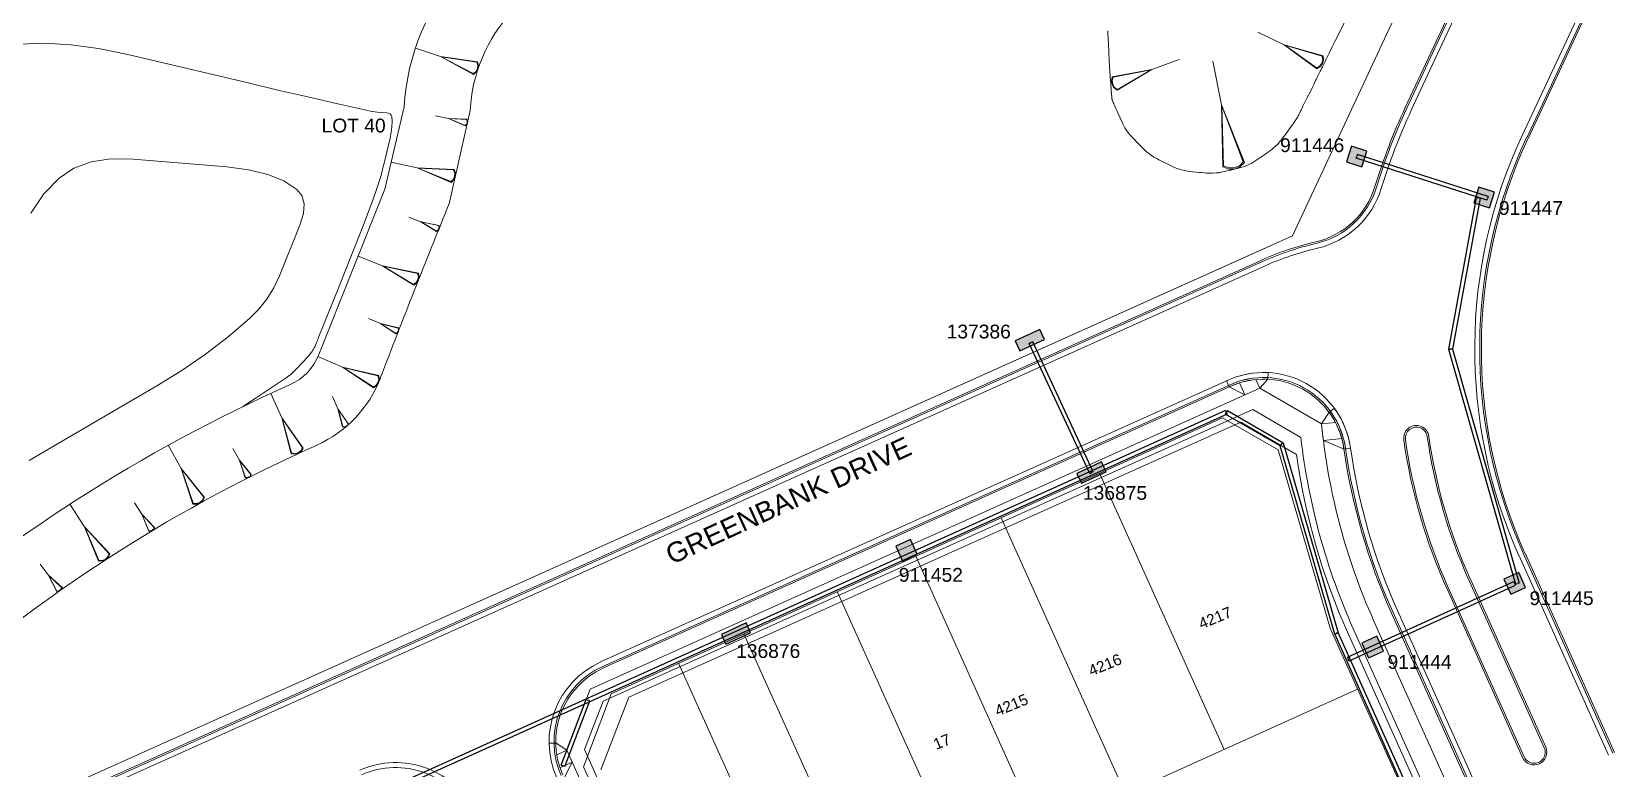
# Model space of a CAD drawing. Header units: metres. Extents: x 305195 to 309187, y 6261447 to 6263623.
# Drawn here: x 305525 to 305668.2, y 6262812.8 to 6262879.7 of the extents above; entities that cross this region are included whole.
import ezdxf
from ezdxf.enums import TextEntityAlignment as Align

# ---------------------------------------------------------------- set-up
doc = ezdxf.new("R2010")
doc.units = ezdxf.units.M
doc.layers.get('0').update_dxf_attribs({"color": 6})
for name, color, linetype in [('AREA41_NEW', 7, 'Continuous'), ('Duct_SP_EXT', 7, 'Continuous'), ('st_new', 9, 'Continuous'), ('SupportsUG_SP_LV_EXT', 7, 'Continuous'), ('SupportsUG_SP_LV_SL_EXT', 7, 'Continuous')]:
    doc.layers.add(name, color=color, linetype=linetype)
for name, color, linetype, lineweight in [('Cadastre Developer_SP_EXT', 9, 'Continuous', 5), ('Cadastre Land Parcels_SP_EXT', 9, 'Continuous', 5), ('Cadastre Roads_SP_EXT', 9, 'Continuous', 5)]:
    doc.layers.add(name, color=color, linetype=linetype, lineweight=lineweight)
doc.styles.add('COLUMN_LABEL', font='arial.ttf')
doc.styles.add('iecARIAL', font='arial.ttf', dxfattribs={"height": 2})
doc.styles.add('POLE_LABEL', font='arial.ttf')
doc.styles.get("Standard").update_dxf_attribs({"font": 'arial.ttf'})

# ---------------------------------------------------------------- blocks, each defined once
blk = doc.blocks.new('PILLAR_EXT')
blk.add_hatch(color=256).paths.add_polyline_path([(-2.475, 0.99), (-2.475, -0.99), (2.475, -0.99), (2.475, 0.99)])
blk.add_lwpolyline([(-2.475, -0.99), (2.475, -0.99), (2.475, 0.99), (-2.475, 0.99)], close=True)
at = {"style": 'iecARIAL', "flags": 8}
blk.add_attdef('ASSET_NUM', (1.5, 3.5), '', height=2.5, dxfattribs=at)
for tag, p, flags in [('OWNED_BY', (0, -0.2), 9), ('STATE', (0, -0.4), 9), ('SUPPORT_TYPE', (0, -0.6), 9), ('STREETNAME', (0, -1.8), 9), ('SUBURB', (0, -2), 1), ('USAGE', (0, -0.8), 9), ('LEGEND', (0, -1), 9), ('LOCATION', (0, -1.2), 9), ('NOTES', (0, -1.4), 9), ('PARENT', (0, -1.6), 9)]:
    blk.add_attdef(tag, p, '', height=0.2, dxfattribs=dict(flags=flags))
blk = doc.blocks.new('COLUMN_EXT')
blk.add_hatch(color=256).paths.add_polyline_path([(-1.49, 1.48), (-1.49, -1.49), (1.48, -1.49), (1.48, 1.48)])
blk.add_lwpolyline([(-1.49, -1.49), (1.48, -1.49), (1.48, 1.48), (-1.49, 1.48)], close=True)
for tag, height, style, flags, p in [('ASSET_NUM', 2.5, 'COLUMN_LABEL', 8, (2, 2)), ('STRUCTURE_PLANT_NUMBER', 0.2, 'POLE_LABEL', 9, (1.81, 0.03)), ('STREET_CODE', 0.2, 'COLUMN_LABEL', 9, (1.81, -0.2))]:
    blk.add_attdef(tag, text='', height=height, dxfattribs=dict(style=style, flags=flags)).set_placement(p, align=Align.MIDDLE_LEFT)
at = {"flags": 1}
blk.add_attdef('Z', (1.81, -2.35), '', height=0.2, dxfattribs=at)
at = {"flags": 9}
for tag, p in [('COLUMN_TYPE', (1.81, -0.4)), ('OWNED_BY', (1.81, -0.6)), ('STATE', (1.81, -0.8)), ('USAGE', (1.81, -1)), ('STREETNAME', (1.81, -1.6)), ('SUBURB', (1.81, -1.8)), ('LEGEND', (1.81, -1.2)), ('LOCATION', (1.81, -1.4)), ('NOTES', (1.81, -2))]:
    blk.add_attdef(tag, text='', height=0.2, dxfattribs=at).set_placement(p, align=Align.MIDDLE_LEFT)
blk = doc.blocks.new('AREA41_NEW')
at = {"layer": 'AREA41_NEW', "color": 251, "linetype": 'Continuous', "lineweight": 0}
for p, q in [((250563, -341052), (441829, -341052)), ((441829, -341052), (446829, -346052)), ((446829, -346052), (446829, -407009)), ((418329, -352792), (446829, -352792)), ((446829, -359292), (418329, -359292)), ((446829, -368607), (418329, -368607)), ((419329, -408052), (419329, -374597)), ((419329, -376422), (446829, -376422)), ((419329, -384922), (446829, -384922)), ((419329, -394737), (446829, -394737)), ((425401, -408052), (250563, -408052)), ((425401, -408052), (442089, -410419)), ((446829, -407009), (442089, -410419))]:
    blk.add_line(p, q, dxfattribs=at)
blk = doc.blocks.new('ST4_NEW')
at = {"layer": 'st_new', "color": 251, "lineweight": 0}
for p, q in [((223.34, 465.38), (263.06, 550.47)), ((233.58, 477.04), (266.31, 547.15)), ((233.72, 476.98), (266.44, 547.09)), ((234.12, 476.79), (266.85, 546.89)), ((276.49, 543.67), (244.2, 474.49)), ((276.9, 543.48), (244.61, 474.3)), ((277.03, 543.41), (244.74, 474.24)), ((228.52, 485.73, -999), (227.48, 483.61, -999)), ((107.65, 482.8), (109.93, 482.87)), ((109.93, 482.87), (112.34, 482.73)), ((206.57, 483.69, -999), (206.55, 483.99, -999)), ((206.58, 483.38, -999), (206.57, 483.69, -999)), ((206.64, 482.15, -999), (206.58, 483.38, -999)), ((227.21, 483.08, -999), (226.95, 482.56, -999)), ((227.48, 483.61, -999), (227.21, 483.08, -999)), ((112.34, 482.73), (114.88, 482.39)), ((114.88, 482.39), (117.53, 481.85)), ((117.53, 481.85), (128.45, 479.27)), ((206.65, 481.85, -999), (206.64, 482.15, -999)), ((206.67, 481.54, -999), (206.65, 481.85, -999)), ((206.68, 481.24, -999), (206.67, 481.54, -999)), ((226.36, 481.36, -999), (226.33, 481.29, -999)), ((226.4, 481.43, -999), (226.36, 481.36, -999)), ((226.43, 481.5, -999), (226.4, 481.43, -999)), ((226.69, 482.03, -999), (226.43, 481.5, -999)), ((226.95, 482.56, -999), (226.69, 482.03, -999)), ((206.7, 480.93, -999), (206.68, 481.24, -999)), ((206.7, 480.89, -999), (206.7, 480.93, -999)), ((206.7, 480.85, -999), (206.7, 480.89, -999)), ((206.71, 480.8, -999), (206.7, 480.85, -999)), ((206.71, 480.76, -999), (206.71, 480.8, -999)), ((206.72, 480.59, -999), (206.71, 480.76, -999)), ((206.72, 480.55, -999), (206.72, 480.59, -999)), ((206.73, 480.5, -999), (206.72, 480.55, -999)), ((206.73, 480.46, -999), (206.73, 480.5, -999)), ((206.73, 480.42, -999), (206.73, 480.46, -999)), ((206.75, 480.2, -999), (206.73, 480.42, -999)), ((206.76, 479.99, -999), (206.75, 480.2, -999)), ((206.78, 479.77, -999), (206.76, 479.99, -999)), ((225.8, 480.22, -999), (225.59, 479.8, -999)), ((225.86, 480.33, -999), (225.8, 480.22, -999)), ((225.91, 480.44, -999), (225.86, 480.33, -999)), ((225.96, 480.54, -999), (225.91, 480.44, -999)), ((226.01, 480.65, -999), (225.96, 480.54, -999)), ((226.05, 480.72, -999), (226.01, 480.65, -999)), ((226.08, 480.79, -999), (226.05, 480.72, -999)), ((226.12, 480.86, -999), (226.08, 480.79, -999)), ((226.15, 480.93, -999), (226.12, 480.86, -999)), ((226.29, 481.22, -999), (226.15, 480.93, -999)), ((226.33, 481.29, -999), (226.29, 481.22, -999)), ((128.45, 479.27), (131.17, 478.63)), ((131.17, 478.63), (133.89, 478)), ((206.79, 479.55, -999), (206.78, 479.77, -999)), ((206.85, 478.69, -999), (206.79, 479.55, -999)), ((206.87, 478.47, -999), (206.85, 478.69, -999)), ((225.02, 478.63, -999), (224.65, 477.9, -999)), ((225.11, 478.82, -999), (225.02, 478.63, -999)), ((225.2, 479, -999), (225.11, 478.82, -999)), ((225.29, 479.19, -999), (225.2, 479, -999)), ((225.38, 479.37, -999), (225.29, 479.19, -999)), ((225.44, 479.48, -999), (225.38, 479.37, -999)), ((225.49, 479.58, -999), (225.44, 479.48, -999)), ((225.54, 479.69, -999), (225.49, 479.58, -999)), ((225.59, 479.8, -999), (225.54, 479.69, -999)), ((133.89, 478), (136.61, 477.38)), ((136.61, 477.38), (139.34, 476.76)), ((142.64, 477.11), (140.88, 469.62)), ((206.88, 478.26, -999), (206.87, 478.47, -999)), ((206.91, 478.04, -999), (206.88, 478.26, -999)), ((206.93, 477.83, -999), (206.91, 478.04, -999)), ((206.94, 477.79, -999), (206.93, 477.83, -999)), ((206.95, 477.75, -999), (206.94, 477.79, -999)), ((206.96, 477.71, -999), (206.95, 477.75, -999)), ((206.98, 477.67, -999), (206.96, 477.71, -999)), ((207.04, 477.51, -999), (206.98, 477.67, -999)), ((207.06, 477.47, -999), (207.04, 477.51, -999)), ((207.08, 477.43, -999), (207.06, 477.47, -999)), ((207.1, 477.39, -999), (207.08, 477.43, -999)), ((207.11, 477.35, -999), (207.1, 477.39, -999)), ((207.2, 477.15, -999), (207.11, 477.35, -999)), ((207.29, 476.95, -999), (207.2, 477.15, -999)), ((224.24, 477.06, -999), (224.2, 476.97, -999)), ((224.29, 477.16, -999), (224.24, 477.06, -999)), ((224.38, 477.34, -999), (224.29, 477.16, -999)), ((224.47, 477.53, -999), (224.38, 477.34, -999)), ((224.56, 477.71, -999), (224.47, 477.53, -999)), ((224.65, 477.9, -999), (224.56, 477.71, -999)), ((139.34, 476.76), (139.55, 476.72)), ((139.55, 476.72), (139.76, 476.68)), ((139.76, 476.68), (139.97, 476.66)), ((139.97, 476.66), (140.18, 476.63)), ((140.18, 476.63), (141.03, 476.56)), ((141.03, 476.56), (141.22, 476.53)), ((141.22, 476.53), (141.36, 476.46)), ((141.36, 476.46), (141.45, 476.35)), ((141.45, 476.35), (141.5, 476.21)), ((141.5, 476.21), (141.53, 475.77)), ((141.53, 475.77), (141.52, 475.3)), ((146.73, 468.31), (148.63, 476.78)), ((207.38, 476.76, -999), (207.29, 476.95, -999)), ((207.46, 476.56, -999), (207.38, 476.76, -999)), ((207.82, 475.76, -999), (207.46, 476.56, -999)), ((207.91, 475.57, -999), (207.82, 475.76, -999)), ((223.46, 475.65, -999), (223.33, 475.47, -999)), ((223.58, 475.83, -999), (223.46, 475.65, -999)), ((223.7, 476.01, -999), (223.58, 475.83, -999)), ((223.75, 476.1, -999), (223.7, 476.01, -999)), ((223.81, 476.19, -999), (223.75, 476.1, -999)), ((223.86, 476.29, -999), (223.81, 476.19, -999)), ((223.91, 476.38, -999), (223.86, 476.29, -999)), ((224.1, 476.77, -999), (223.91, 476.38, -999)), ((224.15, 476.87, -999), (224.1, 476.77, -999)), ((224.2, 476.97, -999), (224.15, 476.87, -999)), ((141.35, 474.25), (140.82, 471.99)), ((141.46, 474.79), (141.35, 474.25)), ((141.52, 475.3), (141.46, 474.79)), ((208.01, 475.38, -999), (207.91, 475.57, -999)), ((208.11, 475.19, -999), (208.01, 475.38, -999)), ((208.23, 475.01, -999), (208.11, 475.19, -999)), ((208.35, 474.84, -999), (208.23, 475.01, -999)), ((208.48, 474.67, -999), (208.35, 474.84, -999)), ((208.62, 474.51, -999), (208.48, 474.67, -999)), ((208.77, 474.35, -999), (208.62, 474.51, -999)), ((209.37, 473.72, -999), (208.77, 474.35, -999)), ((222.43, 474.25, -999), (222.3, 474.08, -999)), ((222.56, 474.42, -999), (222.43, 474.25, -999)), ((222.69, 474.6, -999), (222.56, 474.42, -999)), ((223.2, 475.3, -999), (222.69, 474.6, -999)), ((223.33, 475.47, -999), (223.2, 475.3, -999)), ((209.52, 473.57, -999), (209.37, 473.72, -999)), ((209.67, 473.41, -999), (209.52, 473.57, -999)), ((209.83, 473.26, -999), (209.67, 473.41, -999)), ((209.98, 473.11, -999), (209.83, 473.26, -999)), ((210.05, 473.05, -999), (209.98, 473.11, -999)), ((210.11, 473, -999), (210.05, 473.05, -999)), ((210.18, 472.94, -999), (210.11, 473, -999)), ((210.25, 472.89, -999), (210.18, 472.94, -999)), ((210.53, 472.69, -999), (210.25, 472.89, -999)), ((220.9, 472.83, -999), (220.72, 472.71, -999)), ((221.07, 472.95, -999), (220.9, 472.83, -999)), ((221.25, 473.08, -999), (221.07, 472.95, -999)), ((221.42, 473.21, -999), (221.25, 473.08, -999)), ((221.49, 473.26, -999), (221.42, 473.21, -999)), ((221.56, 473.31, -999), (221.49, 473.26, -999)), ((221.62, 473.37, -999), (221.56, 473.31, -999)), ((221.68, 473.43, -999), (221.62, 473.37, -999)), ((221.93, 473.66, -999), (221.68, 473.43, -999)), ((221.99, 473.72, -999), (221.93, 473.66, -999)), ((222.05, 473.78, -999), (221.99, 473.72, -999)), ((222.11, 473.85, -999), (222.05, 473.78, -999)), ((222.16, 473.91, -999), (222.11, 473.85, -999)), ((222.3, 474.08, -999), (222.16, 473.91, -999)), ((112.64, 471.52, -999), (111.29, 470.62, -999)), ((114.21, 472.11, -999), (112.64, 471.52, -999)), ((116, 472.39, -999), (114.21, 472.11, -999)), ((118.01, 472.36, -999), (116, 472.39, -999)), ((126.53, 471.65, -999), (118.01, 472.36, -999)), ((128.52, 471.39, -999), (126.53, 471.65, -999)), ((130.24, 470.96, -999), (128.52, 471.39, -999)), ((140.68, 471.44), (140.53, 470.88)), ((140.82, 471.99), (140.68, 471.44)), ((210.6, 472.64, -999), (210.53, 472.69, -999)), ((210.67, 472.59, -999), (210.6, 472.64, -999)), ((210.74, 472.54, -999), (210.67, 472.59, -999)), ((210.81, 472.5, -999), (210.74, 472.54, -999)), ((211, 472.4, -999), (210.81, 472.5, -999)), ((211.2, 472.29, -999), (211, 472.4, -999)), ((211.39, 472.2, -999), (211.2, 472.29, -999)), ((211.58, 472.1, -999), (211.39, 472.2, -999)), ((212.36, 471.72, -999), (211.58, 472.1, -999)), ((212.56, 471.63, -999), (212.36, 471.72, -999)), ((212.76, 471.54, -999), (212.56, 471.63, -999)), ((212.96, 471.47, -999), (212.76, 471.54, -999)), ((213.16, 471.41, -999), (212.96, 471.47, -999)), ((213.37, 471.35, -999), (213.16, 471.41, -999)), ((213.57, 471.31, -999), (213.37, 471.35, -999)), ((217.59, 471.33, -999), (217.38, 471.28, -999)), ((218.43, 471.54, -999), (217.59, 471.33, -999)), ((218.64, 471.59, -999), (218.43, 471.54, -999)), ((218.85, 471.66, -999), (218.64, 471.59, -999)), ((219.05, 471.73, -999), (218.85, 471.66, -999)), ((219.24, 471.81, -999), (219.05, 471.73, -999)), ((219.44, 471.9, -999), (219.24, 471.81, -999)), ((219.63, 472, -999), (219.44, 471.9, -999)), ((219.81, 472.11, -999), (219.63, 472, -999)), ((220, 472.22, -999), (219.81, 472.11, -999)), ((220.72, 472.71, -999), (220, 472.22, -999)), ((111.29, 470.62, -999), (109.9, 469.19, -999)), ((131.69, 470.37, -999), (130.24, 470.96, -999)), ((132.87, 469.61, -999), (131.69, 470.37, -999)), ((140.36, 470.33), (140.18, 469.78)), ((140.53, 470.88), (140.36, 470.33)), ((213.79, 471.27, -999), (213.57, 471.31, -999)), ((214, 471.24, -999), (213.79, 471.27, -999)), ((214.86, 471.15, -999), (214, 471.24, -999)), ((215.08, 471.13, -999), (214.86, 471.15, -999)), ((215.3, 471.11, -999), (215.08, 471.13, -999)), ((215.51, 471.09, -999), (215.3, 471.11, -999)), ((215.73, 471.08, -999), (215.51, 471.09, -999)), ((215.81, 471.07, -999), (215.73, 471.08, -999)), ((215.9, 471.07, -999), (215.81, 471.07, -999)), ((215.98, 471.07, -999), (215.9, 471.07, -999)), ((216.07, 471.08, -999), (215.98, 471.07, -999)), ((216.41, 471.1, -999), (216.07, 471.08, -999)), ((216.49, 471.11, -999), (216.41, 471.1, -999)), ((216.58, 471.12, -999), (216.49, 471.11, -999)), ((216.66, 471.13, -999), (216.58, 471.12, -999)), ((216.75, 471.14, -999), (216.66, 471.13, -999)), ((216.96, 471.19, -999), (216.75, 471.14, -999)), ((217.17, 471.23, -999), (216.96, 471.19, -999)), ((217.38, 471.28, -999), (217.17, 471.23, -999)), ((109.9, 469.19, -999), (108.73, 467.46, -999)), ((133.35, 469.05, -999), (132.87, 469.61, -999)), ((133.55, 468.31, -999), (133.35, 469.05, -999)), ((140.88, 469.62), (134.87, 454.61)), ((139.78, 468.64), (139.36, 467.51)), ((140.18, 469.78), (139.78, 468.64)), ((133.16, 466.35, -999), (133.49, 467.42, -999)), ((133.49, 467.42, -999), (133.55, 468.31, -999)), ((139.36, 467.51), (138.93, 466.38)), ((131.3, 461.76, -999), (133.16, 466.35, -999)), ((138.93, 466.38), (138.49, 465.25)), ((220.86, 464.27), (92.72, 406.75)), ((93.64, 407.16), (223.34, 465.38)), ((138.49, 465.25), (136.69, 460.74)), ((95.35, 407), (220.54, 463.19)), ((95.41, 406.86), (220.6, 463.06)), ((95.6, 406.45), (220.78, 462.65)), ((130.78, 460.66, -999), (131.3, 461.76, -999)), ((130.16, 459.65, -999), (130.78, 460.66, -999)), ((136.69, 460.74), (136.24, 459.61)), ((128.62, 457.9, -999), (129.44, 458.73, -999)), ((129.44, 458.73, -999), (130.16, 459.65, -999)), ((135.79, 458.49), (135.33, 457.37)), ((136.24, 459.61), (135.79, 458.49)), ((126.66, 456.23, -999), (128.62, 457.9, -999)), ((135.33, 457.37), (134.88, 456.24)), ((124.59, 454.65, -999), (126.66, 456.23, -999)), ((134.7, 455.78), (134.51, 455.32)), ((134.75, 455.9), (134.7, 455.78)), ((134.79, 456.01), (134.75, 455.9)), ((134.84, 456.13), (134.79, 456.01)), ((134.88, 456.24), (134.84, 456.13)), ((122.43, 453.16, -999), (124.59, 454.65, -999)), ((133.74, 454.25), (133.55, 454.05)), ((133.93, 454.46), (133.74, 454.25)), ((134.1, 454.68), (133.93, 454.46)), ((134.27, 454.9), (134.1, 454.68)), ((134.34, 455), (134.27, 454.9)), ((134.41, 455.1), (134.34, 455)), ((134.46, 455.21), (134.41, 455.1)), ((134.51, 455.32), (134.46, 455.21)), ((120.16, 451.76, -999), (122.43, 453.16, -999)), ((132.36, 452.84), (132.15, 452.67)), ((132.57, 453.03), (132.36, 452.84)), ((132.77, 453.23), (132.57, 453.03)), ((133.55, 454.05), (132.77, 453.23)), ((221.1, 452.37), (221.13, 452.97)), ((110.85, 446.33, -999), (120.16, 451.76, -999)), ((131.92, 452.5), (129.18, 450.68)), ((132.15, 452.67), (131.92, 452.5)), ((220.37, 451.56), (159.52, 424.24)), ((160.48, 426.7), (217.48, 452.28)), ((160.68, 426.29), (217.66, 451.87)), ((160.74, 426.16), (217.72, 451.74)), ((217.33, 452.22), (217.58, 451.67)), ((217.58, 451.67), (219, 450.94)), ((219, 450.94), (218.51, 452.04)), ((220.37, 451.56), (220.02, 452.35)), ((220.37, 451.56), (221.1, 452.37)), ((225.98, 448.31), (220.37, 451.56)), ((129.18, 450.68), (127.94, 449.86)), ((219.72, 449.62), (160.7, 423.13)), ((218.64, 448.48), (163.03, 423.51)), ((223.69, 445.55), (218.64, 448.48)), ((224.1, 447.09), (219.72, 449.62)), ((225.98, 448.31), (226.66, 449.39)), ((225.98, 448.31), (227.24, 448.45)), ((226.66, 449.39), (227.14, 449.74)), ((226.14, 446.82), (227.81, 447)), ((108.56, 445, -999), (110.85, 446.33, -999)), ((226.14, 446.82), (228.02, 446.02)), ((228.02, 446.02), (228.61, 446.1)), ((243.92, 436.34), (252.04, 418.24)), ((244.33, 436.52), (252.45, 418.42)), ((244.47, 436.58), (252.59, 418.48)), ((239.31, 434.27), (246.21, 418.91)), ((239.45, 434.33), (246.34, 418.97)), ((244.24, 418.03), (237.35, 433.39)), ((244.38, 418.09), (237.49, 433.45)), ((304.89, 270.96), (232.88, 431.38)), ((301.53, 272.7), (230.74, 430.42)), ((304.34, 270.72), (232.33, 431.13)), ((304.48, 270.78), (232.47, 431.2)), ((299.96, 269.85), (228.36, 429.35)), ((300.87, 269.31), (228.91, 429.6)), ((159.52, 424.24), (157.41, 418.69)), ((160.7, 423.13), (159.03, 418.74)), ((163.03, 423.51), (160.51, 416.9)), ((156.43, 419.34), (155.8, 419.33)), ((157.41, 418.69), (156.43, 419.34)), ((157.41, 418.69), (156.5, 418.28)), ((157.9, 417.59), (157.41, 418.69)), ((157.41, 418.69), (238.11, 238.9)), ((159.03, 418.74), (238.05, 242.7)), ((246.21, 418.91), (246.21, 418.91)), ((157.9, 417.59), (156.79, 417.09)), ((157.9, 417.59), (157.17, 416.17))]:
    blk.add_line(p, q, dxfattribs=at)
at = {"layer": 'st_new', "color": 251, "lineweight": 0, "extrusion": (-0.003156, 0.001538, 0.999994)}
for p, q in [((220.2, 483.88, -999), (222.57, 482.73, -998.99)), ((222.57, 482.73, -998.99), (226.12, 481.73, -998.98)), ((225.54, 480.55, -998.98), (222.57, 482.73, -998.99)), ((222.63, 482.7, -998.99), (226.03, 481.7, -998.98)), ((225.51, 480.64, -998.98), (222.63, 482.7, -998.99)), ((226.09, 481.38, -998.98), (226.01, 481.05, -998.98)), ((226.03, 481.7, -998.98), (226.09, 481.38, -998.98)), ((226.15, 481.35, -998.98), (226.07, 481.02, -998.98)), ((226.12, 481.73, -998.98), (226.15, 481.35, -998.98)), ((225.8, 480.79, -998.98), (225.51, 480.64, -998.98)), ((225.86, 480.76, -998.98), (225.54, 480.55, -998.98)), ((226.01, 481.05, -998.98), (225.8, 480.79, -998.98)), ((226.07, 481.02, -998.98), (225.86, 480.76, -998.98))]:
    blk.add_line(p, q, dxfattribs=at)
at = {"layer": 'st_new', "color": 251, "lineweight": 0, "extrusion": (-0.003331, 0.00111, 0.999994)}
for p, q in [((143.65, 482.44), (145.95, 481.67, 0.01)), ((145.95, 481.67, 0.01), (149.31, 481.19, 0.02)), ((148.92, 480.04, 0.02), (145.95, 481.67, 0.01)), ((146.01, 481.65, 0.01), (149.23, 481.15, 0.02)), ((148.89, 480.12, 0.02), (146.01, 481.65, 0.01)), ((149.14, 480.29, 0.02), (148.89, 480.12, 0.02)), ((149.19, 480.27, 0.02), (148.92, 480.04, 0.02)), ((149.29, 480.56, 0.02), (149.14, 480.29, 0.02)), ((149.35, 480.54, 0.02), (149.19, 480.27, 0.02)), ((149.23, 481.15, 0.02), (149.33, 480.87, 0.02)), ((149.33, 480.87, 0.02), (149.29, 480.56, 0.02)), ((149.31, 481.19, 0.02), (149.38, 480.85, 0.02)), ((149.38, 480.85, 0.02), (149.35, 480.54, 0.02))]:
    blk.add_line(p, q, dxfattribs=at)
at = {"layer": 'st_new', "color": 251, "lineweight": 0, "extrusion": (0.003292, 0.001221, 0.999994)}
for p, q in [((213.03, 481.39, -999), (210.57, 480.48, -998.99)), ((206.96, 479.84, -998.98), (210.57, 480.48, -998.99)), ((207.04, 479.8, -998.98), (210.51, 480.45, -998.99)), ((210.57, 480.48, -998.99), (207.42, 478.61, -998.98)), ((210.51, 480.45, -998.99), (207.45, 478.69, -998.98)), ((206.89, 479.46, -998.98), (206.96, 479.84, -998.98)), ((206.94, 479.13, -998.98), (206.89, 479.46, -998.98)), ((207.12, 478.85, -998.98), (206.94, 479.13, -998.98)), ((206.95, 479.48, -998.98), (207.04, 479.8, -998.98)), ((207, 479.15, -998.98), (206.95, 479.48, -998.98)), ((207.18, 478.87, -998.98), (207, 479.15, -998.98)), ((207.42, 478.61, -998.98), (207.12, 478.85, -998.98)), ((207.45, 478.69, -998.98), (207.18, 478.87, -998.98))]:
    blk.add_line(p, q, dxfattribs=at)
at = {"layer": 'st_new', "color": 251, "lineweight": 0, "extrusion": (-0.000691686, 0.003442, 0.999994)}
for p, q in [((216.1, 481.25, -999), (216.9, 477.29, -998.99)), ((216.9, 477.29, -998.99), (218.98, 472.04, -998.97)), ((217, 471.64, -998.97), (216.9, 477.29, -998.99)), ((216.92, 477.19, -998.99), (218.86, 472.12, -998.97)), ((217.08, 471.76, -998.97), (216.92, 477.19, -998.99)), ((217.56, 471.45, -998.97), (217, 471.64, -998.97)), ((217.54, 471.55, -998.97), (217.08, 471.76, -998.97)), ((218.05, 471.55, -998.97), (217.54, 471.55, -998.97)), ((218.07, 471.45, -998.96), (217.56, 471.45, -998.97)), ((218.53, 471.74, -998.97), (218.05, 471.55, -998.97)), ((218.55, 471.65, -998.97), (218.07, 471.45, -998.96)), ((218.86, 472.12, -998.97), (218.53, 471.74, -998.97)), ((218.98, 472.04, -998.97), (218.55, 471.65, -998.97))]:
    blk.add_line(p, q, dxfattribs=at)
at = {"layer": 'st_new', "color": 251, "lineweight": 0, "extrusion": (-0.003426, 0.000768595, 0.999994)}
for p, q in [((145.49, 476.3), (146.66, 476.03, 0)), ((146.66, 476.03, 0), (148.33, 475.97, 0.01)), ((148.19, 475.38, 0.01), (146.66, 476.03, 0)), ((146.69, 476.03, 0), (148.29, 475.94, 0.01)), ((148.17, 475.42, 0.01), (146.69, 476.03, 0)), ((148.29, 475.94, 0.01), (148.35, 475.81, 0.01)), ((148.35, 475.65, 0.01), (148.29, 475.52, 0.01)), ((148.38, 475.65, 0.01), (148.32, 475.51, 0.01)), ((148.33, 475.97, 0.01), (148.38, 475.8, 0.01)), ((148.35, 475.81, 0.01), (148.35, 475.65, 0.01)), ((148.38, 475.8, 0.01), (148.38, 475.65, 0.01)), ((148.29, 475.52, 0.01), (148.17, 475.42, 0.01)), ((148.32, 475.51, 0.01), (148.19, 475.38, 0.01)), ((141.45, 472.08), (143.81, 471.55, 0.01)), ((143.81, 471.55, 0.01), (147.18, 471.41, 0.02)), ((146.91, 470.23, 0.02), (143.81, 471.55, 0.01)), ((143.87, 471.54, 0.01), (147.11, 471.37, 0.02)), ((146.87, 470.31, 0.02), (143.87, 471.54, 0.01)), ((147.11, 471.37, 0.02), (147.23, 471.09, 0.02)), ((147.18, 471.41, 0.02), (147.29, 471.08, 0.02)), ((147.1, 470.5, 0.02), (146.87, 470.31, 0.02)), ((147.16, 470.49, 0.02), (146.91, 470.23, 0.02)), ((147.22, 470.78, 0.02), (147.1, 470.5, 0.02)), ((147.28, 470.77, 0.02), (147.16, 470.49, 0.02)), ((147.23, 471.09, 0.02), (147.22, 470.78, 0.02)), ((147.29, 471.08, 0.02), (147.28, 470.77, 0.02))]:
    blk.add_line(p, q, dxfattribs=at)
at = {"layer": 'st_new', "color": 251, "lineweight": 0, "extrusion": (-0.003264, 0.001294, 0.999994)}
for p, q in [((143.05, 467.1), (144.16, 466.66, 0)), ((144.16, 466.66, 0), (145.8, 466.33, 0.01)), ((145.58, 465.78, 0.01), (144.16, 466.66, 0)), ((144.19, 466.65, 0), (145.76, 466.32, 0.01)), ((145.56, 465.82, 0.01), (144.19, 466.65, 0)), ((145.69, 465.9, 0.01), (145.56, 465.82, 0.01)), ((145.72, 465.88, 0.01), (145.58, 465.78, 0.01)), ((145.77, 466.02, 0.01), (145.69, 465.9, 0.01)), ((145.8, 466.01, 0.01), (145.72, 465.88, 0.01)), ((145.76, 466.32, 0.01), (145.8, 466.17, 0.01)), ((145.8, 466.17, 0.01), (145.77, 466.02, 0.01)), ((145.8, 466.33, 0.01), (145.83, 466.16, 0.01)), ((145.83, 466.16, 0.01), (145.8, 466.01, 0.01)), ((138.45, 463.55), (140.67, 462.67, 0.01)), ((140.67, 462.67, 0.01), (143.94, 462.01, 0.02)), ((143.5, 460.9, 0.02), (140.67, 462.67, 0.01)), ((140.72, 462.65, 0.01), (143.86, 461.98, 0.02)), ((143.47, 460.98, 0.02), (140.72, 462.65, 0.01)), ((143.89, 461.39, 0.02), (143.72, 461.14, 0.02)), ((143.94, 461.37, 0.02), (143.78, 461.11, 0.02)), ((143.86, 461.98, 0.02), (143.94, 461.69, 0.02)), ((143.94, 461.69, 0.02), (143.89, 461.39, 0.02)), ((143.94, 462.01, 0.02), (144, 461.67, 0.02)), ((144, 461.67, 0.02), (143.94, 461.37, 0.02)), ((143.72, 461.14, 0.02), (143.47, 460.98, 0.02)), ((143.78, 461.11, 0.02), (143.5, 460.9, 0.02))]:
    blk.add_line(p, q, dxfattribs=at)
at = {"layer": 'st_new', "color": 251, "lineweight": 0, "extrusion": (-0.003226, 0.001386, 0.999994)}
for p, q in [((139.38, 457.89), (140.49, 457.42, 0)), ((140.49, 457.42, 0), (142.12, 457.04, 0.01)), ((141.88, 456.49, 0.01), (140.49, 457.42, 0)), ((140.51, 457.4, 0), (142.08, 457.02, 0.01)), ((141.87, 456.53, 0.01), (140.51, 457.4, 0)), ((142.08, 457.02, 0.01), (142.12, 456.88, 0.01)), ((142.12, 457.04, 0.01), (142.14, 456.87, 0.01)), ((142, 456.6, 0.01), (141.87, 456.53, 0.01)), ((142.03, 456.59, 0.01), (141.88, 456.49, 0.01)), ((142.09, 456.73, 0.01), (142, 456.6, 0.01)), ((142.11, 456.72, 0.01), (142.03, 456.59, 0.01)), ((142.12, 456.88, 0.01), (142.09, 456.73, 0.01)), ((142.14, 456.87, 0.01), (142.11, 456.72, 0.01)), ((134.79, 454.42), (137.02, 453.47, 0.01)), ((137.02, 453.47, 0.01), (140.32, 452.71, 0.02)), ((139.85, 451.59, 0.02), (137.02, 453.47, 0.01)), ((137.08, 453.44, 0.01), (140.24, 452.67, 0.02)), ((139.81, 451.67, 0.02), (137.08, 453.44, 0.01)), ((140.32, 452.71, 0.02), (140.37, 452.36, 0.02)), ((140.08, 451.82, 0.02), (139.81, 451.67, 0.02)), ((140.13, 451.8, 0.02), (139.85, 451.59, 0.02)), ((140.25, 452.08, 0.02), (140.08, 451.82, 0.02)), ((140.31, 452.05, 0.02), (140.13, 451.8, 0.02)), ((140.24, 452.67, 0.02), (140.32, 452.38, 0.02)), ((140.32, 452.38, 0.02), (140.25, 452.08, 0.02)), ((140.37, 452.36, 0.02), (140.31, 452.05, 0.02))]:
    blk.add_line(p, q, dxfattribs=at)
at = {"layer": 'st_new', "color": 251, "lineweight": 0, "extrusion": (-0.001468, 0.00319, 0.999994)}
for p, q in [((130.52, 451.08), (131.53, 448.88, 0.01)), ((136.11, 450.79), (136.62, 449.69, 0)), ((131.53, 448.88, 0.01), (133.47, 446.1, 0.02)), ((132.37, 445.6, 0.02), (131.53, 448.88, 0.01)), ((131.56, 448.82, 0.01), (133.39, 446.13, 0.02)), ((132.4, 445.68, 0.02), (131.56, 448.82, 0.01)), ((136.62, 449.69, 0), (137.59, 448.3, 0.01)), ((137.04, 448.05, 0.01), (136.62, 449.69, 0)), ((136.63, 449.66, 0), (137.55, 448.32, 0.01)), ((137.06, 448.09, 0.01), (136.63, 449.66, 0)), ((137.22, 448.03, 0.01), (137.04, 448.05, 0.01)), ((137.2, 448.06, 0.01), (137.06, 448.09, 0.01)), ((137.35, 448.09, 0.01), (137.2, 448.06, 0.01)), ((137.37, 448.06, 0.01), (137.22, 448.03, 0.01)), ((137.48, 448.18, 0.01), (137.35, 448.09, 0.01)), ((137.49, 448.16, 0.01), (137.37, 448.06, 0.01)), ((137.55, 448.32, 0.01), (137.48, 448.18, 0.01)), ((137.59, 448.3, 0.01), (137.49, 448.16, 0.01)), ((132.72, 445.56, 0.02), (132.37, 445.6, 0.02)), ((132.7, 445.61, 0.02), (132.4, 445.68, 0.02)), ((133, 445.68, 0.02), (132.7, 445.61, 0.02)), ((133.03, 445.63, 0.02), (132.72, 445.56, 0.02)), ((133.25, 445.87, 0.02), (133, 445.68, 0.02)), ((133.28, 445.81, 0.02), (133.03, 445.63, 0.02)), ((133.39, 446.13, 0.02), (133.25, 445.87, 0.02)), ((133.47, 446.1, 0.02), (133.28, 445.81, 0.02))]:
    blk.add_line(p, q, dxfattribs=at)
at = {"layer": 'st_new', "color": 251, "lineweight": 0, "extrusion": (-0.001695, 0.003075, 0.999994)}
for p, q in [((121.2, 446.38), (122.37, 444.26, 0.01)), ((127.07, 446.09), (127.66, 445.02, 0)), ((122.37, 444.26, 0.01), (124.51, 441.63, 0.02)), ((123.45, 441.04, 0.02), (122.37, 444.26, 0.01)), ((122.4, 444.2, 0.01), (124.43, 441.65, 0.02)), ((123.48, 441.13, 0.02), (122.4, 444.2, 0.01)), ((128.2, 443.42, 0.01), (127.66, 445.02, 0)), ((127.66, 445.02, 0), (128.73, 443.71, 0.01)), ((127.67, 445, 0), (128.69, 443.72, 0.01)), ((128.21, 443.46, 0.01), (127.67, 445, 0)), ((128.37, 443.41, 0.01), (128.2, 443.42, 0.01)), ((128.36, 443.44, 0.01), (128.21, 443.46, 0.01)), ((128.51, 443.48, 0.01), (128.36, 443.44, 0.01)), ((128.52, 443.46, 0.01), (128.37, 443.41, 0.01)), ((128.63, 443.58, 0.01), (128.51, 443.48, 0.01)), ((128.64, 443.56, 0.01), (128.52, 443.46, 0.01)), ((128.69, 443.72, 0.01), (128.63, 443.58, 0.01)), ((128.73, 443.71, 0.01), (128.64, 443.56, 0.01)), ((124.31, 441.38, 0.02), (124.07, 441.18, 0.02)), ((124.34, 441.32, 0.02), (124.1, 441.12, 0.02)), ((124.43, 441.65, 0.02), (124.31, 441.38, 0.02)), ((124.51, 441.63, 0.02), (124.34, 441.32, 0.02)), ((123.81, 441.03, 0.02), (123.45, 441.04, 0.02)), ((123.78, 441.08, 0.02), (123.48, 441.13, 0.02)), ((124.07, 441.18, 0.02), (123.78, 441.08, 0.02)), ((124.1, 441.12, 0.02), (123.81, 441.03, 0.02))]:
    blk.add_line(p, q, dxfattribs=at)
at = {"layer": 'st_new', "color": 251, "lineweight": 0, "extrusion": (-0.001913, 0.002944, 0.999994)}
for p, q in [((112.26, 441.02), (113.58, 438.98, 0.01)), ((118.13, 441.15), (118.79, 440.13, 0)), ((118.79, 440.13, 0), (119.95, 438.9, 0.01)), ((119.45, 438.57, 0.01), (118.79, 440.13, 0)), ((118.81, 440.11, 0), (119.91, 438.91, 0.01)), ((119.45, 438.61, 0.01), (118.81, 440.11, 0)), ((113.58, 438.98, 0.01), (115.9, 436.52, 0.02)), ((114.88, 435.86, 0.02), (113.58, 438.98, 0.01)), ((113.61, 438.93, 0.01), (115.82, 436.53, 0.02)), ((114.9, 435.94, 0.02), (113.61, 438.93, 0.01)), ((119.61, 438.6, 0.01), (119.45, 438.61, 0.01)), ((119.62, 438.57, 0.01), (119.45, 438.57, 0.01)), ((119.75, 438.66, 0.01), (119.61, 438.6, 0.01)), ((119.77, 438.63, 0.01), (119.62, 438.57, 0.01)), ((119.86, 438.76, 0.01), (119.75, 438.66, 0.01)), ((119.88, 438.74, 0.01), (119.77, 438.63, 0.01)), ((119.91, 438.91, 0.01), (119.86, 438.76, 0.01)), ((119.95, 438.9, 0.01), (119.88, 438.74, 0.01)), ((115.24, 435.87, 0.02), (114.88, 435.86, 0.02)), ((115.2, 435.92, 0.02), (114.9, 435.94, 0.02)), ((115.49, 436.03, 0.02), (115.2, 435.92, 0.02)), ((115.53, 435.98, 0.02), (115.24, 435.87, 0.02)), ((115.71, 436.25, 0.02), (115.49, 436.03, 0.02)), ((115.75, 436.2, 0.02), (115.53, 435.98, 0.02)), ((115.82, 436.53, 0.02), (115.71, 436.25, 0.02)), ((115.9, 436.52, 0.02), (115.75, 436.2, 0.02))]:
    blk.add_line(p, q, dxfattribs=at)
at = {"layer": 'st_new', "color": 251, "lineweight": 0, "extrusion": (-0.002121, 0.002798, 0.999994)}
for p, q in [((109.57, 435.57), (110.3, 434.61, 0)), ((110.3, 434.61, 0), (111.55, 433.46, 0.01)), ((111.07, 433.1, 0.01), (110.3, 434.61, 0)), ((110.32, 434.58, 0), (111.51, 433.47, 0.01)), ((111.07, 433.14, 0.01), (110.32, 434.58, 0)), ((111.23, 433.14, 0.01), (111.07, 433.14, 0.01)), ((111.24, 433.12, 0.01), (111.07, 433.1, 0.01)), ((111.36, 433.21, 0.01), (111.23, 433.14, 0.01)), ((111.38, 433.18, 0.01), (111.24, 433.12, 0.01)), ((111.47, 433.32, 0.01), (111.36, 433.21, 0.01)), ((111.49, 433.3, 0.01), (111.38, 433.18, 0.01)), ((111.51, 433.47, 0.01), (111.47, 433.32, 0.01)), ((111.55, 433.46, 0.01), (111.49, 433.3, 0.01))]:
    blk.add_line(p, q, dxfattribs=at)
at = {"layer": 'st_new', "color": 251, "lineweight": 0}
for centre, radius, start, end in [((162.95, 476.01), 20.34, 137.3671, 176.9006), ((162.95, 476.01), 14.34, 137.3671, 176.9006), ((283.1, 453.92), 54.65, 154.9774, 163.0381), ((283.1, 453.92), 54.5, 154.9774, 163.0381), ((283.1, 453.92), 54.05, 154.9774, 163.0381), ((285.73, 455.11), 45.84, 154.9774, 204.1753), ((285.73, 455.11), 45.39, 154.9774, 204.1753), ((285.73, 455.11), 45.24, 154.9774, 204.1753), ((223.8, 472.01), 7.35, 283.0576, 343.0381), ((223.8, 472.01), 7.5, 283.0576, 343.0381), ((223.8, 472.01), 7.95, 283.0576, 343.0381), ((852.41, 180.48), 762.13, 157.8108, 159.091), ((231.51, 438.74), 26.8, 103.0576, 114.1753), ((231.51, 438.74), 26.65, 103.0576, 114.1753), ((231.51, 438.74), 26.2, 103.0576, 114.1753), ((130.29, 456.36), 4.9, 293.9427, 339.091), ((220.73, 445.02), 7.96, 87.1365, 115.3579), ((220.73, 445.03), 7.95, 8.1154, 114.1753), ((190.73, 320.25), 144.02, 113.9427, 131.4985), ((130.29, 456.36), 10.9, 293.9427, 339.091), ((220.73, 445.02), 7.51, 87.1365, 115.3579), ((220.73, 445.02), 7.36, 87.1365, 115.3579), ((220.73, 445.03), 7.5, 8.1154, 114.1753), ((220.73, 445.03), 7.35, 8.1154, 114.1753), ((220.73, 445.03), 7.35, 7.7338, 36.3245), ((220.73, 445.03), 7.5, 7.7338, 36.3245), ((220.73, 445.03), 7.95, 7.7338, 36.3245), ((283.1, 453.92), 59.4, 186.6116, 204.1753), ((282.4, 453.85), 56.7, 185.6115, 187.1275), ((283.1, 453.92), 57.4, 185.6162, 204.1753), ((234.59, 447.02), 1.15, 7.6347, 188.5958), ((234.59, 447.02), 1, 7.6348, 188.5958), ((283.1, 453.92), 48, 188.1154, 204.1753), ((283.1, 453.92), 47.85, 188.1154, 204.1753), ((190.73, 320.25), 138.02, 113.9427, 130.9033), ((283.1, 453.92), 60, 188.0266, 204.1753), ((283.1, 453.92), 55.65, 188.1154, 204.1753), ((283.1, 453.92), 55.5, 188.1154, 204.1753), ((283.1, 453.92), 55.05, 188.1154, 204.1753), ((283.1, 453.92), 50.15, 188.1153, 204.1752), ((283.1, 453.92), 50, 188.1153, 204.1752), ((163.75, 419.45), 7.95, 114.1753, 204.1753), ((163.75, 419.45), 7.5, 114.1753, 204.1753), ((163.75, 419.45), 7.35, 114.1753, 204.1753), ((245.29, 418.5), 1.15, 204.176, 24.1746), ((245.29, 418.5), 1, 204.1753, 24.1763), ((141.86, 409.62), 7.95, 24.1753, 114.1753), ((141.86, 409.62), 7.5, 24.1753, 114.1753)]:
    blk.add_arc(centre, radius, start, end, dxfattribs=at)
blk = doc.blocks.new('PLAN_NEW')
at = {"layer": 'st_new', "lineweight": 0}
blk.add_blockref('ST4_NEW', (-232.08, -1017.59), dxfattribs=at)

msp = doc.modelspace()

# ---------------------------------------------------------------- linework, layer by layer
at = {"layer": 'Duct_SP_EXT'}
for p, q in [((305645.3, 6262868.18), (305645.35, 6262868.35)), ((305657.17, 6262864.37), (305645.3, 6262868.18)), ((305645.41, 6262868.53), (305645.35, 6262868.35)), ((305657.28, 6262864.72), (305645.41, 6262868.53)), ((305656.21, 6262864.61), (305653.68, 6262850.84)), ((305656.57, 6262864.55), (305654.05, 6262850.85)), ((305656.21, 6262864.61), (305656.39, 6262864.58)), ((305656.57, 6262864.55), (305656.39, 6262864.58)), ((305657.17, 6262864.37), (305657.23, 6262864.54)), ((305657.28, 6262864.72), (305657.23, 6262864.54)), ((305615.59, 6262851.38), (305615.75, 6262851.45)), ((305621.09, 6262839.57), (305615.59, 6262851.38)), ((305615.92, 6262851.53), (305615.75, 6262851.45)), ((305621.42, 6262839.72), (305615.92, 6262851.53)), ((305653.68, 6262850.84), (305659.77, 6262829.51)), ((305653.68, 6262850.84), (305653.87, 6262850.84)), ((305654.05, 6262850.85), (305653.87, 6262850.84)), ((305654.05, 6262850.85), (305660.12, 6262829.61)), ((305633.44, 6262845.28), (305512.14, 6262790.6)), ((305633.42, 6262844.96), (305633.51, 6262845.11)), ((305633.44, 6262845.28), (305633.51, 6262845.11)), ((305633.6, 6262845.27), (305633.51, 6262845.11)), ((305633.59, 6262844.95), (305633.51, 6262845.11)), ((305633.6, 6262845.27), (305638.68, 6262842.34)), ((305633.59, 6262844.95), (305512.29, 6262790.27)), ((305633.42, 6262844.96), (305638.38, 6262842.1)), ((305638.38, 6262842.1), (305638.53, 6262842.22)), ((305638.68, 6262842.34), (305638.53, 6262842.22)), ((305638.68, 6262842.34), (305643.68, 6262825.11)), ((305638.38, 6262842.1), (305643.33, 6262825)), ((305621.09, 6262839.57), (305621.25, 6262839.64)), ((305621.42, 6262839.72), (305621.25, 6262839.64)), ((305644.5, 6262822.88), (305659.63, 6262829.76)), ((305644.65, 6262822.55), (305659.78, 6262829.43)), ((305659.63, 6262829.76), (305659.71, 6262829.59)), ((305659.78, 6262829.43), (305659.71, 6262829.59)), ((305659.77, 6262829.51), (305659.94, 6262829.56)), ((305660.12, 6262829.61), (305659.94, 6262829.56)), ((305643.33, 6262825), (305643.5, 6262825.05)), ((305643.35, 6262824.99), (305643.52, 6262825.06)), ((305717.23, 6262659.97), (305643.35, 6262824.99)), ((305643.68, 6262825.11), (305643.5, 6262825.05)), ((305643.68, 6262825.13), (305643.52, 6262825.06)), ((305717.56, 6262660.12), (305643.68, 6262825.13)), ((305644.5, 6262822.88), (305644.58, 6262822.71)), ((305644.65, 6262822.55), (305644.58, 6262822.71)), ((305573.08, 6262813.09), (305575.34, 6262819.05)), ((305573.42, 6262812.97), (305575.67, 6262818.92)), ((305575.34, 6262819.05), (305575.5, 6262818.99)), ((305575.67, 6262818.92), (305575.5, 6262818.99)), ((305573.08, 6262813.09), (305573.25, 6262813.03)), ((305573.42, 6262812.97), (305573.25, 6262813.03))]:
    msp.add_line(p, q, dxfattribs=at)

# ---------------------------------------------------------------- block references
at = {"layer": 'st_new'}
msp.add_blockref('PLAN_NEW', (305648.26, 6263413.34), dxfattribs=at)
at = {"layer": 'st_new', "xscale": 0.001, "yscale": 0.001, "zscale": 0.001, "rotation": 114.287395235026}
msp.add_blockref('AREA41_NEW', (305445.97, 6262269.94), dxfattribs=at)
at = {"layer": 'SupportsUG_SP_LV_EXT'}
ref = msp.add_blockref('PILLAR_EXT', (305615.66, 6262851.67), dxfattribs=dict(at, xscale=0.5, yscale=0.5, zscale=0.5, rotation=24.86278909731078))
ref.add_attrib('ASSET_NUM', '137386', dxfattribs={"layer": '0', "height": 1.25, "style": 'iecARIAL'}).set_placement((305608.1, 6262852.45), align=Align.MIDDLE_LEFT)
ref = msp.add_blockref('PILLAR_EXT', (305621.25, 6262839.64), dxfattribs=dict(at, xscale=0.5, yscale=0.5, zscale=0.5, rotation=24.86278909731078))
ref.add_attrib('ASSET_NUM', '136875', dxfattribs={"layer": '0', "height": 1.25, "style": 'iecARIAL'}).set_placement((305620.48, 6262837.8), align=Align.MIDDLE_LEFT)
ref = msp.add_blockref('PILLAR_EXT', (305588.96, 6262825.03), dxfattribs=dict(at, xscale=0.5, yscale=0.5, zscale=0.5, rotation=24.86278909731078))
ref.add_attrib('ASSET_NUM', '136876', dxfattribs={"layer": '0', "height": 1.25, "style": 'iecARIAL'}).set_placement((305588.97, 6262823.44), align=Align.MIDDLE_LEFT)
at = {"layer": 'SupportsUG_SP_LV_SL_EXT'}
ref = msp.add_blockref('COLUMN_EXT', (305645.35, 6262868.35), dxfattribs=dict(at, xscale=0.5, yscale=0.5, zscale=0.5, rotation=342.0261310015701))
ref.add_attrib('ASSET_NUM', '911446', dxfattribs={"layer": '0', "height": 1.25, "style": 'COLUMN_LABEL'}).set_placement((305638.39, 6262869.37), align=Align.MIDDLE_LEFT)
ref = msp.add_blockref('COLUMN_EXT', (305656.93, 6262864.62), dxfattribs=dict(at, xscale=0.5, yscale=0.5, zscale=0.5, rotation=342.0261310015701))
ref.add_attrib('ASSET_NUM', '911447', dxfattribs={"layer": '0', "height": 1.25, "style": 'COLUMN_LABEL'}).set_placement((305658.27, 6262863.67), align=Align.MIDDLE_LEFT)
ref = msp.add_blockref('COLUMN_EXT', (305604.45, 6262832.6), dxfattribs=dict(at, xscale=0.5, yscale=0.5, zscale=0.5, rotation=24.33403438966272))
ref.add_attrib('ASSET_NUM', '911452', dxfattribs={"layer": '0', "height": 1.25, "style": 'COLUMN_LABEL'}).set_placement((305603.75, 6262830.36), align=Align.MIDDLE_LEFT)
ref = msp.add_blockref('COLUMN_EXT', (305659.71, 6262829.59), dxfattribs=dict(at, xscale=0.5, yscale=0.5, zscale=0.5, rotation=24.33403438966272))
ref.add_attrib('ASSET_NUM', '911445', dxfattribs={"layer": '0', "height": 1.25, "style": 'COLUMN_LABEL'}).set_placement((305661.05, 6262828.24), align=Align.MIDDLE_LEFT)
ref = msp.add_blockref('COLUMN_EXT', (305646.8, 6262823.8), dxfattribs=dict(at, xscale=0.5, yscale=0.5, zscale=0.5, rotation=24.33403438966272))
ref.add_attrib('ASSET_NUM', '911444', dxfattribs={"layer": '0', "height": 1.25, "style": 'COLUMN_LABEL'}).set_placement((305648.15, 6262822.45), align=Align.MIDDLE_LEFT)

# ---------------------------------------------------------------- texts
at = {"layer": 'Cadastre Developer_SP_EXT'}
for s, p in [('4217', (305631.24, 6262825.41)), ('4216', (305621.23, 6262821.14)), ('4215', (305612.73, 6262817.5)), ('17', (305607.14, 6262814.46))]:
    msp.add_text(s, height=1, rotation=22.2229, dxfattribs=at).set_placement(p)
at = {"layer": 'Cadastre Land Parcels_SP_EXT'}
msp.add_text('LOT 40', height=1.25, dxfattribs=at).set_placement((305551.31, 6262870.53))
at = {"layer": 'Cadastre Roads_SP_EXT'}
msp.add_text('GREENBANK DRIVE', height=1.8, rotation=24.6604, dxfattribs=at).set_placement((305583.11, 6262831.26))

doc.saveas('drawing.dxf')
